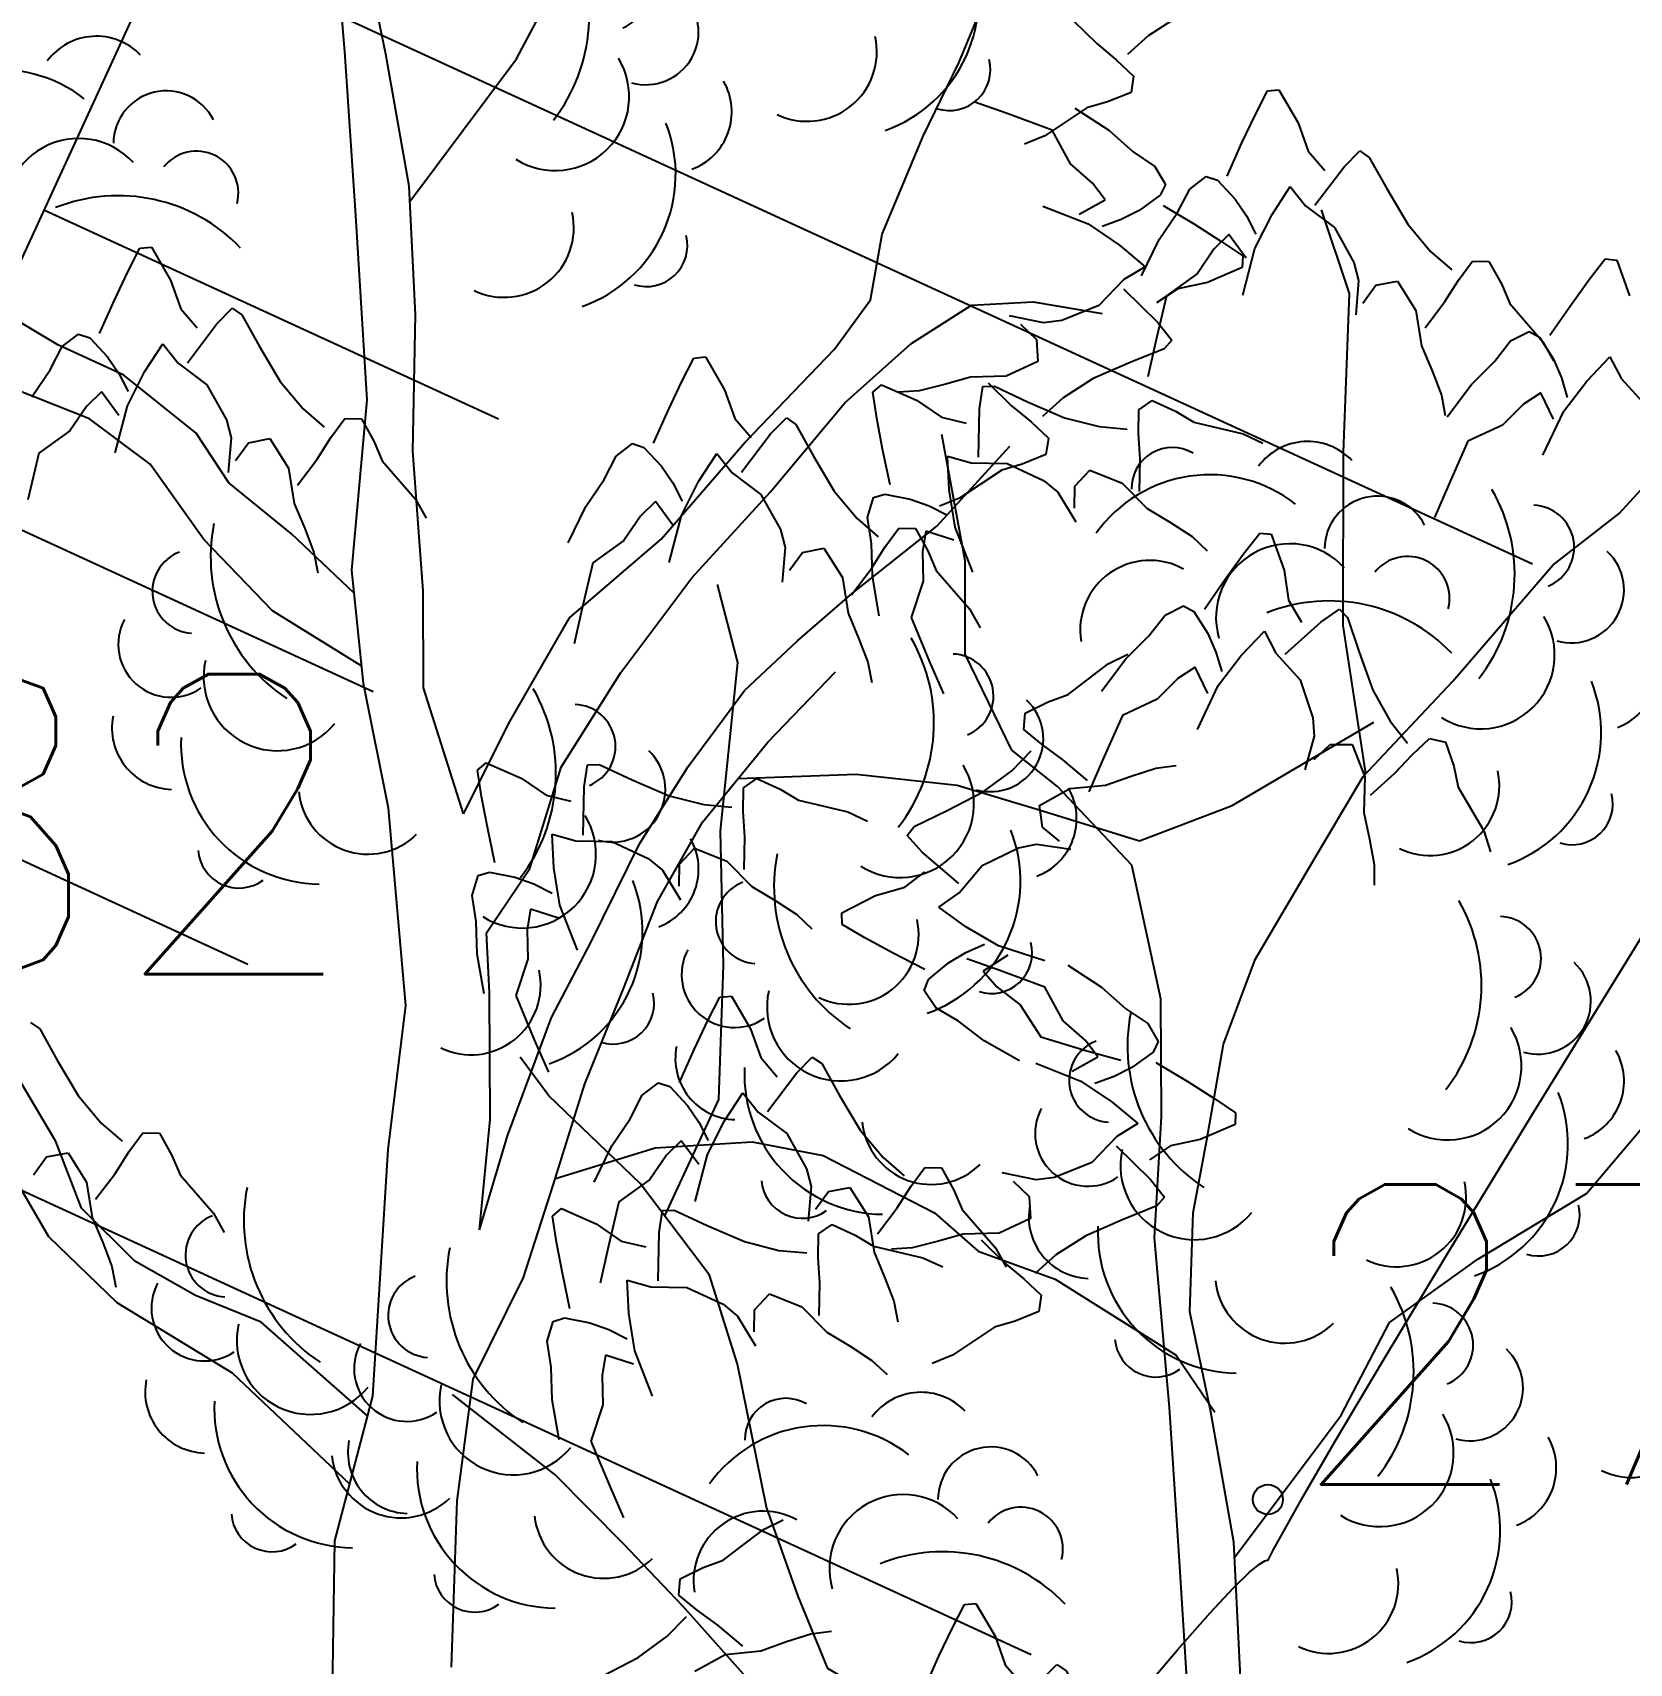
# Model space of a CAD drawing. Extents: x 524954 to 526204, y 9523489 to 9524010.
# Drawn here: x 525326.32 to 525331.64, y 9523780.03 to 9523785.46 of the extents above; entities that cross this region are included whole.
import ezdxf

# ---------------------------------------------------------------- set-up
doc = ezdxf.new("R2010")
doc.units = 0
doc.header["$PDMODE"] = 33
doc.header["$PDSIZE"] = 0.1
doc.linetypes.add('ACAD_ISO12W100', pattern=[21, 12, -3, 0, -3, 0, -3])
for name, color, linetype in [('Arbre', 34, 'ACAD_ISO12W100'), ('CN_05_00', 6, 'Continuous'), ('Haut_Talus', 30, 'Continuous'), ('Talus', 2, 'Continuous'), ('TopoAlt', 3, 'Continuous'), ('TOPOJIS', 7, 'Continuous')]:
    doc.layers.add(name, color=color, linetype=linetype)
doc.styles.add('Simplex 1.0', font='Simplex.shx', dxfattribs={"width": 0.99, "height": 1})

# ---------------------------------------------------------------- blocks, each defined once
blk = doc.blocks.new('TCPOINT M')
at = {"color": 0}
blk.add_point((0, 0), dxfattribs=at)
at = {"layer": 'TopoAlt', "style": 'Simplex 1.0', "width": 0.99}
blk.add_attdef('ALT', (0.15, 0.15), '', height=1, dxfattribs=at)
blk = doc.blocks.new('v088')
at = {"linetype": 'Continuous'}
for p, q in [((-0.0239, 12.3184), (0.0161, 12.3965)), ((0.0161, 12.3965), (0.0546, 12.3999)), ((0.0546, 12.3999), (0.1184, 12.2906)), ((-0.0686, 12.2238), (-0.0239, 12.3184)), ((0.1184, 12.2906), (0.1522, 12.1952)), ((-0.1179, 12.1126), (-0.0686, 12.2238)), ((0.1522, 12.1952), (0.2074, 12.1313)), ((0.2717, 12.1435), (0.3242, 12.1966)), ((0.3242, 12.1966), (0.3557, 12.1751)), ((0.3557, 12.1751), (0.415, 12.0689)), ((0.1746, 12.0155), (0.2717, 12.1435)), ((-0.2828, 11.9912), (-0.2428, 12.0693)), ((-0.2428, 12.0693), (-0.1881, 12.111)), ((-0.1881, 12.111), (-0.1505, 12.0986)), ((-0.1505, 12.0986), (-0.0915, 12.0354)), ((0.0317, 11.9844), (0.0922, 12.0781)), ((0.0922, 12.0781), (0.1437, 12.0135)), ((0.415, 12.0689), (0.4841, 11.9528)), ((-0.0915, 12.0354), (-0.0536, 11.98)), ((0.1437, 12.0135), (0.2395, 11.9416)), ((-0.344, 11.9013), (-0.2828, 11.9912)), ((-0.0536, 11.98), (-0.0225, 11.9193)), ((-0.0252, 11.8718), (0.0317, 11.9844)), ((0.2897, 11.7219), (0.1969, 11.9998)), ((-0.1123, 11.9179), (-0.1618, 11.8694)), ((-0.0542, 11.8389), (-0.1123, 11.9179)), ((0.2395, 11.9416), (0.3048, 11.8248)), ((0.4841, 11.9528), (0.5601, 11.8616)), ((-0.4033, 11.7804), (-0.344, 11.9013)), ((-0.1618, 11.8694), (-0.2169, 11.7884)), ((-0.066, 11.7153), (-0.0252, 11.8718)), ((0.5601, 11.8616), (0.6304, 11.8005)), ((0.3048, 11.8248), (0.32, 11.7651)), ((0.6527, 11.7656), (0.6994, 11.8293)), ((0.6994, 11.8293), (0.7544, 11.828)), ((0.7544, 11.828), (0.796, 11.7537)), ((1.0886, 11.7676), (1.1424, 11.8368)), ((1.1424, 11.8368), (1.1809, 11.833)), ((1.1809, 11.833), (1.2232, 11.7138)), ((-0.2169, 11.7884), (-0.3202, 11.714)), ((0.32, 11.7651), (0.3106, 11.6498)), ((0.3344, 11.6895), (0.378, 11.7487)), ((0.378, 11.7487), (0.4498, 11.7623)), ((0.4498, 11.7623), (0.5114, 11.6644)), ((0.6075, 11.6944), (0.6527, 11.7656)), ((0.796, 11.7537), (0.824, 11.6885)), ((1.027, 11.683), (1.0886, 11.7676)), ((-0.3202, 11.714), (-0.3572, 11.5582)), ((0.2697, 11.1929), (0.2897, 11.7219)), ((0.5418, 11.6075), (0.6075, 11.6944)), ((0.824, 11.6885), (0.9344, 11.5607)), ((0.5114, 11.6644), (0.5299, 11.5465)), ((0.9578, 11.583), (1.027, 11.683)), ((0.827, 11.5637), (0.8886, 11.5945)), ((0.8886, 11.5945), (0.9232, 11.5753)), ((-0.3572, 11.5582), (-0.3824, 11.4437)), ((0.5299, 11.5465), (0.5653, 11.4632)), ((0.7732, 11.4945), (0.827, 11.5637)), ((0.9232, 11.5753), (0.9693, 11.5022)), ((0.9344, 11.5607), (0.97, 11.497)), ((0.6962, 11.4176), (0.7732, 11.4945)), ((0.9693, 11.5022), (0.9963, 11.4406)), ((1.0809, 11.4291), (1.1578, 11.5099)), ((1.1578, 11.5099), (1.1963, 11.4368)), ((-1.2987, 11.3921), (-1.2695, 11.4174)), ((-1.2695, 11.4174), (-1.1537, 11.3664)), ((0.5653, 11.4632), (0.5962, 11.3829)), ((0.6155, 11.3099), (0.6962, 11.4176)), ((0.9963, 11.4406), (1.0155, 11.3753)), ((1.004, 11.3291), (1.0809, 11.4291)), ((1.1963, 11.4368), (1.2771, 11.3483)), ((-1.2853, 11.3054), (-1.2987, 11.3921)), ((-1.1537, 11.3664), (-1.0704, 11.3089)), ((-0.9434, 11.3371), (-0.9319, 11.4109)), ((-0.9319, 11.4109), (-0.8938, 11.412)), ((-0.8938, 11.412), (-0.7835, 11.3608)), ((-0.7835, 11.3608), (-0.6595, 11.3072)), ((-0.4126, 11.3334), (-0.3673, 11.3647)), ((-0.3673, 11.3647), (-0.2901, 11.3288)), ((0.5962, 11.3829), (0.6091, 11.3149)), ((0.927, 11.3906), (0.8693, 11.3522)), ((0.9693, 11.3022), (0.927, 11.3906)), ((-1.266, 11.2026), (-1.2853, 11.3054)), ((-1.0704, 11.3089), (-0.9882, 11.2895)), ((-0.9469, 11.1764), (-0.9434, 11.3371)), ((-0.6595, 11.3072), (-0.5444, 11.2779)), ((-0.4131, 11.2545), (-0.4126, 11.3334)), ((-0.2901, 11.3288), (-0.2291, 11.2925)), ((0.8693, 11.3522), (0.8001, 11.2829)), ((0.9347, 11.1829), (1.004, 11.3291)), ((-0.9914, 10.8307), (-1.0686, 11.252)), ((-0.5444, 11.2779), (-0.4516, 11.2697)), ((-0.4079, 11.1703), (-0.4131, 11.2545)), ((-0.2291, 11.2925), (-0.0648, 11.2537)), ((-0.0648, 11.2537), (0.0014, 11.223)), ((0.8001, 11.2829), (0.6847, 11.2291)), ((1.1882, 10.9882), (1.4374, 11.2608)), ((-1.2408, 11.0836), (-1.266, 11.2026)), ((0.6847, 11.2291), (0.6193, 11.0829)), ((-1.0503, 11.1789), (-0.9708, 11.1567)), ((-1.0444, 11.0675), (-1.0503, 11.1789)), ((-0.9708, 11.1567), (-0.851, 11.1547)), ((-0.851, 11.1547), (-0.7296, 11.0984)), ((-0.4102, 11.0614), (-0.4079, 11.1703)), ((0.2693, 10.6145), (0.2697, 11.1929)), ((-0.7296, 11.0984), (-0.6822, 11.0589)), ((-0.6257, 11.0796), (-0.5755, 11.1328)), ((-0.5755, 11.1328), (-0.4682, 11.0896)), ((-0.4682, 11.0896), (-0.3841, 11.005)), ((-1.3166, 10.9752), (-1.2967, 11.0411)), ((-1.2967, 11.0411), (-1.2589, 11.0531)), ((-1.2589, 11.0531), (-1.1741, 11.0365)), ((-1.1741, 11.0365), (-1.1109, 11.0139)), ((-1.0245, 10.9429), (-1.0444, 11.0675)), ((-0.6822, 11.0589), (-0.6222, 10.96)), ((-0.6263, 11.0061), (-0.6257, 11.0796)), ((0.6193, 11.0829), (0.5731, 10.9752)), ((-1.1109, 11.0139), (-1.0501, 10.983)), ((-0.3841, 11.005), (-0.3065, 10.9583)), ((0.9679, 10.8157), (1.1882, 10.9882)), ((-1.3032, 10.8885), (-1.3166, 10.9752)), ((-1.122, 10.9292), (-1.1336, 10.8608)), ((-1.0286, 10.8992), (-1.122, 10.9292)), ((-0.9657, 10.7922), (-1.0245, 10.9429)), ((-0.3065, 10.9583), (-0.2344, 10.9114)), ((-1.3, 10.7798), (-1.3032, 10.8885)), ((-0.2344, 10.9114), (-0.1841, 10.8638)), ((-1.1336, 10.8608), (-1.1308, 10.7629)), ((-0.9911, 10.5198), (-0.9914, 10.8307)), ((0.6339, 10.4293), (0.9679, 10.8157)), ((-1.2771, 10.6471), (-1.3, 10.7798)), ((-1.1308, 10.7629), (-1.1708, 10.642)), ((-1.7492, 10.4915), (-1.8168, 10.7513)), ((-1.1708, 10.642), (-1.1094, 10.4942)), ((0.3448, 10.1217), (0.2693, 10.6145)), ((-1.8059, 9.9306), (-1.7492, 10.4915)), ((-1.1094, 10.4942), (-1.0628, 10.3867)), ((-0.8352, 10.1996), (-0.9911, 10.5198)), ((-0.514, 10.4875), (-0.4484, 10.5194)), ((-0.648, 10.3846), (-0.514, 10.4875)), ((-0.7146, 10.3603), (-0.648, 10.3846)), ((0.3358, 10.1122), (0.6339, 10.4293)), ((-0.7912, 10.3231), (-0.7146, 10.3603)), ((-0.7957, 10.2682), (-0.7912, 10.3231)), ((-0.7348, 10.218), (-0.7957, 10.2682)), ((-0.6662, 10.1688), (-0.7348, 10.218)), ((-0.8359, 10.1311), (-0.7709, 10.1978)), ((-0.6834, 10.0784), (-0.8352, 10.1996)), ((-0.5833, 10.0982), (-0.6662, 10.1688)), ((-2.6162, 10.1323), (-2.587, 10.1577)), ((-2.6028, 10.0456), (-2.6162, 10.1323)), ((-2.587, 10.1577), (-2.4712, 10.1066)), ((-2.2608, 10.0773), (-2.2494, 10.1511)), ((-2.2494, 10.1511), (-2.2113, 10.1522)), ((-2.2113, 10.1522), (-2.101, 10.101)), ((-0.9313, 10.0604), (-0.8359, 10.1311)), ((-0.5231, 10.0829), (-0.4378, 10.1134)), ((-0.4378, 10.1134), (-0.3559, 10.1397)), ((-0.3559, 10.1397), (-0.2873, 10.1487)), ((0.1676, 9.8288), (0.3358, 10.1122)), ((-2.4712, 10.1066), (-2.3879, 10.0492)), ((-2.2643, 9.9167), (-2.2608, 10.0773)), ((-2.101, 10.101), (-1.977, 10.0475)), ((-1.7305, 9.9947), (-1.7301, 10.0737)), ((-1.7301, 10.0737), (-1.6848, 10.1049)), ((-1.6848, 10.1049), (-1.6075, 10.069)), ((-1.6075, 10.069), (-1.5466, 10.0327)), ((-1.0512, 9.9981), (-0.9313, 10.0604)), ((-0.7431, 10.0152), (-0.6418, 10.0712)), ((-0.4354, 9.8162), (-0.6834, 10.0784)), ((-0.6418, 10.0712), (-0.5231, 10.0829)), ((-2.5835, 9.9428), (-2.6028, 10.0456)), ((-2.3879, 10.0492), (-2.3057, 10.0298)), ((-1.977, 10.0475), (-1.8618, 10.0181)), ((-1.8618, 10.0181), (-1.7691, 10.0099)), ((-1.5466, 10.0327), (-1.3822, 9.9939)), ((-0.7336, 9.9427), (-0.7431, 10.0152)), ((-1.7254, 9.9105), (-1.7305, 9.9947)), ((-1.3822, 9.9939), (-1.316, 9.9632)), ((-1.1606, 9.945), (-1.0512, 9.9981)), ((-2.5582, 9.8238), (-2.5835, 9.9428)), ((-2.3678, 9.9191), (-2.2883, 9.8969)), ((-2.3619, 9.8077), (-2.3678, 9.9191)), ((-2.2883, 9.8969), (-2.1685, 9.895)), ((-2.1685, 9.895), (-2.0471, 9.8386)), ((-1.7966, 9.483), (-1.8059, 9.9306)), ((-1.7277, 9.8016), (-1.7254, 9.9105)), ((-1.1838, 9.9148), (-1.1606, 9.945)), ((-1.1339, 9.8592), (-1.1838, 9.9148)), ((-0.677, 9.8958), (-0.7336, 9.9427)), ((-2.0471, 9.8386), (-1.9997, 9.7992)), ((-1.9432, 9.8199), (-1.893, 9.873)), ((-1.893, 9.873), (-1.7856, 9.8299)), ((-1.0116, 9.755), (-1.1339, 9.8592)), ((-0.9342, 9.8156), (-0.8138, 9.874)), ((-0.8138, 9.874), (-0.7533, 9.8858)), ((-0.7533, 9.8858), (-0.6387, 9.8698)), ((-2.6142, 9.7814), (-2.5764, 9.7933)), ((-2.5764, 9.7933), (-2.4916, 9.7768)), ((-2.3419, 9.6831), (-2.3619, 9.8077)), ((-1.9997, 9.7992), (-1.9397, 9.7002)), ((-1.9438, 9.7464), (-1.9432, 9.8199)), ((-1.7856, 9.8299), (-1.7015, 9.7452)), ((-1.1923, 9.7429), (-1.1254, 9.7944)), ((-1.0114, 9.724), (-0.9342, 9.8156)), ((-0.339, 9.3704), (-0.4354, 9.8162)), ((-0.0246, 9.5014), (0.1676, 9.8288)), ((-2.634, 9.7155), (-2.6142, 9.7814)), ((-2.4916, 9.7768), (-2.4283, 9.7541)), ((-2.4283, 9.7541), (-2.3676, 9.7232)), ((-1.7015, 9.7452), (-1.624, 9.6985)), ((-1.2895, 9.7147), (-1.1923, 9.7429)), ((-2.6206, 9.6288), (-2.634, 9.7155)), ((-2.2831, 9.5325), (-2.3419, 9.6831)), ((-1.624, 9.6985), (-1.5519, 9.6516)), ((-1.4022, 9.6572), (-1.2895, 9.7147)), ((-1.0789, 9.6763), (-1.0114, 9.724)), ((-0.9888, 9.6106), (-1.0789, 9.6763)), ((-2.6175, 9.52), (-2.6206, 9.6288)), ((-2.4395, 9.6694), (-2.4511, 9.6011)), ((-2.3461, 9.6395), (-2.4395, 9.6694)), ((-1.5519, 9.6516), (-1.5015, 9.6041)), ((-1.401, 9.6186), (-1.4022, 9.6572)), ((-2.4511, 9.6011), (-2.4483, 9.5032)), ((-1.3254, 9.5742), (-1.401, 9.6186)), ((-1.2335, 9.5242), (-1.3254, 9.5742)), ((-0.8796, 9.5473), (-0.9888, 9.6106)), ((-2.5946, 9.3874), (-2.6175, 9.52)), ((-1.1253, 9.4685), (-1.2335, 9.5242)), ((-1.0467, 9.4905), (-0.9892, 9.5252)), ((-0.9892, 9.5252), (-0.9269, 9.5527)), ((-0.8484, 9.5165), (-0.9306, 9.463)), ((-0.7257, 9.4976), (-0.8796, 9.5473)), ((-2.4483, 9.5032), (-2.4883, 9.3823)), ((-1.8121, 9.0349), (-1.7966, 9.483)), ((-1.1132, 9.4352), (-1.0467, 9.4905)), ((-0.9306, 9.463), (-0.885, 9.4108)), ((-0.1306, 9.2193), (-0.0246, 9.5014)), ((-1.1278, 9.3984), (-1.1132, 9.4352)), ((-0.885, 9.4108), (-0.8073, 9.3511)), ((-2.4883, 9.3823), (-2.4269, 9.2344)), ((-1.0892, 9.3413), (-1.1278, 9.3984)), ((-0.8073, 9.3511), (-0.7389, 9.2437)), ((-0.337, 8.9787), (-0.339, 9.3704)), ((-1.0136, 9.2969), (-1.0892, 9.3413)), ((-0.9273, 9.2307), (-1.0136, 9.2969)), ((-0.7389, 9.2437), (-0.5855, 9.1979)), ((-2.4269, 9.2344), (-2.3802, 9.1269)), ((-0.81, 9.1646), (-0.9273, 9.2307)), ((-0.5855, 9.1979), (-0.4727, 9.1661)), ((-0.1861, 8.901), (-0.1306, 9.2193)), ((-2.3783, 9.048), (-2.4742, 9.1766)), ((1.08, 8.7222), (1.4442, 9.1527)), ((-2.0737, 8.7558), (-2.3783, 9.048)), ((-1.992, 8.6473), (-1.8121, 9.0349)), ((-0.3597, 8.574), (-0.337, 8.9787)), ((-0.2308, 8.6575), (-0.1861, 8.901)), ((-1.8434, 8.4497), (-2.0737, 8.7558)), ((0.7177, 8.5032), (1.08, 8.7222)), ((-2.3661, 8.6466), (-2.3369, 8.6719)), ((-2.3527, 8.5599), (-2.3661, 8.6466)), ((-2.3369, 8.6719), (-2.2212, 8.6209)), ((-2.0108, 8.5916), (-1.9993, 8.6654)), ((-1.9993, 8.6654), (-1.9613, 8.6665)), ((-1.9613, 8.6665), (-1.8509, 8.6153)), ((-0.2426, 8.3277), (-0.2308, 8.6575)), ((-2.2212, 8.6209), (-2.1379, 8.5634)), ((-2.0143, 8.4309), (-2.0108, 8.5916)), ((-1.8509, 8.6153), (-1.7269, 8.5617)), ((-1.4805, 8.509), (-1.4801, 8.5879)), ((-1.4801, 8.5879), (-1.4347, 8.6192)), ((-1.4347, 8.6192), (-1.3575, 8.5833)), ((-2.3334, 8.4571), (-2.3527, 8.5599)), ((-2.1379, 8.5634), (-2.0557, 8.544)), ((-1.7269, 8.5617), (-1.6118, 8.5324)), ((-1.3575, 8.5833), (-1.2966, 8.547)), ((-1.2966, 8.547), (-1.1322, 8.5082)), ((-0.3105, 8.0091), (-0.3597, 8.574)), ((-1.6118, 8.5324), (-1.519, 8.5242)), ((-1.4754, 8.4248), (-1.4805, 8.509)), ((-1.1322, 8.5082), (-1.066, 8.4775)), ((0.4236, 8.2918), (0.7177, 8.5032)), ((-2.3082, 8.3381), (-2.3334, 8.4571)), ((-2.1178, 8.4334), (-2.0382, 8.4112)), ((-2.1118, 8.322), (-2.1178, 8.4334)), ((-1.7501, 8.1531), (-1.8434, 8.4497)), ((-1.4776, 8.3159), (-1.4754, 8.4248)), ((-2.0382, 8.4112), (-1.9184, 8.4092)), ((-1.9184, 8.4092), (-1.7971, 8.3529)), ((-1.6931, 8.3341), (-1.643, 8.3873)), ((-1.643, 8.3873), (-1.5356, 8.3441)), ((-2.0919, 8.1974), (-2.1118, 8.322)), ((-1.7971, 8.3529), (-1.7497, 8.3134)), ((-1.6937, 8.2606), (-1.6931, 8.3341)), ((-1.5356, 8.3441), (-1.4515, 8.2595)), ((-0.1735, 7.9995), (-0.2426, 8.3277)), ((-2.384, 8.2298), (-2.3641, 8.2956)), ((-2.3641, 8.2956), (-2.3264, 8.3076)), ((-2.3264, 8.3076), (-2.2415, 8.291)), ((-2.2415, 8.291), (-2.1783, 8.2684)), ((-2.1783, 8.2684), (-2.1175, 8.2375)), ((-1.7497, 8.3134), (-1.6897, 8.2145)), ((0.2621, 7.9837), (0.4236, 8.2918)), ((-2.3706, 8.1431), (-2.384, 8.2298)), ((-1.4515, 8.2595), (-1.374, 8.2128)), ((-1.374, 8.2128), (-1.3019, 8.1659)), ((1.7363, 7.971), (1.8546, 8.2596)), ((-2.1895, 8.1837), (-2.2011, 8.1153)), ((-2.0961, 8.1537), (-2.1895, 8.1837)), ((-2.0331, 8.0467), (-2.0919, 8.1974)), ((-1.6531, 7.6763), (-1.7501, 8.1531)), ((-1.3019, 8.1659), (-1.2515, 8.1184)), ((-2.3674, 8.0343), (-2.3706, 8.1431)), ((-2.2011, 8.1153), (-2.1982, 8.0174)), ((2.1174, 8.1109), (2.1954, 8.0349)), ((2.4672, 8.1253), (2.3672, 8.0611)), ((-2.3581, 7.786), (-2.6995, 8.0525)), ((2.3672, 8.0611), (2.2979, 7.9989)), ((-2.3445, 7.9016), (-2.3674, 8.0343)), ((-2.1982, 8.0174), (-2.2383, 7.8966)), ((-0.2742, 7.4626), (-0.3105, 8.0091)), ((-0.0959, 7.5596), (-0.1735, 7.9995)), ((2.1954, 8.0349), (2.2605, 7.9811)), ((-0.0934, 7.5087), (0.2621, 7.9837)), ((1.617, 7.726), (1.7363, 7.971)), ((2.2605, 7.9811), (2.3179, 7.927)), ((-2.2383, 7.8966), (-2.1768, 7.7487)), ((2.3179, 7.927), (2.3098, 7.8725)), ((1.8965, 7.8022), (1.7861, 7.8414)), ((2.2308, 7.8405), (2.1627, 7.8208)), ((2.3098, 7.8725), (2.2308, 7.8405)), ((-2.1294, 7.5544), (-2.3581, 7.786)), ((2.0465, 7.7461), (1.8965, 7.8022)), ((2.1627, 7.8208), (2.0222, 7.7271)), ((2.1227, 7.8203), (2.2353, 7.7465)), ((-2.1768, 7.7487), (-2.1302, 7.6412)), ((1.4808, 7.3998), (1.617, 7.726)), ((2.0222, 7.7271), (1.9545, 7.6997)), ((2.1075, 7.6343), (2.0465, 7.7461)), ((2.2353, 7.7465), (2.3169, 7.6746)), ((-1.5474, 7.38), (-1.6531, 7.6763)), ((2.3169, 7.6746), (2.3894, 7.6252)), ((-1.6632, 7.6026), (-1.5976, 7.6345)), ((2.1809, 7.5696), (2.1075, 7.6343)), ((2.3894, 7.6252), (2.424, 7.5657)), ((-1.9323, 7.3471), (-2.1294, 7.5544)), ((-1.7972, 7.4997), (-1.6632, 7.6026)), ((-0.0745, 7.1309), (-0.0959, 7.5596)), ((2.223, 7.5144), (2.1809, 7.5696)), ((2.424, 7.5657), (2.407, 7.5299)), ((2.1373, 7.4666), (2.223, 7.5144)), ((2.407, 7.5299), (2.337, 7.4793)), ((-1.9404, 7.4382), (-1.8638, 7.4754)), ((-1.8638, 7.4754), (-1.7972, 7.4997)), ((-0.2365, 6.8477), (-0.2742, 7.4626)), ((2.0162, 7.4937), (2.1664, 7.4338)), ((2.2772, 7.4485), (2.2132, 7.4252)), ((2.337, 7.4793), (2.2772, 7.4485)), ((2.4169, 7.4959), (2.521, 7.4331)), ((-1.9448, 7.3833), (-1.9404, 7.4382)), ((1.4418, 7.1813), (1.4808, 7.3998)), ((2.1664, 7.4338), (2.2711, 7.3633)), ((2.521, 7.4331), (2.6094, 7.377)), ((-1.8839, 7.3331), (-1.9448, 7.3833)), ((-1.6648, 7.048), (-1.9323, 7.3471)), ((-1.4491, 7.1395), (-1.5474, 7.38)), ((-1.0336, 7.2746), (-0.9936, 7.3527)), ((-0.9936, 7.3527), (-0.9551, 7.3561)), ((-0.9551, 7.3561), (-0.8913, 7.2468)), ((2.2711, 7.3633), (2.3565, 7.2916)), ((2.6094, 7.377), (2.6819, 7.3276)), ((-1.985, 7.2461), (-1.9201, 7.3129)), ((-1.8154, 7.2839), (-1.8839, 7.3331)), ((-1.7325, 7.2133), (-1.8154, 7.2839)), ((2.3565, 7.2916), (2.286, 7.2486)), ((2.6805, 7.289), (2.5641, 7.2392)), ((2.6819, 7.3276), (2.6805, 7.289)), ((-2.0805, 7.1754), (-1.985, 7.2461)), ((-1.6722, 7.1979), (-1.587, 7.2285)), ((-1.587, 7.2285), (-1.5051, 7.2548)), ((-1.5051, 7.2548), (-1.4365, 7.2638)), ((-1.0783, 7.18), (-1.0336, 7.2746)), ((-0.8913, 7.2468), (-0.8575, 7.1514)), ((2.286, 7.2486), (2.2028, 7.1624)), ((2.5641, 7.2392), (2.4653, 7.2176)), ((-2.2004, 7.1132), (-2.0805, 7.1754)), ((-1.8923, 7.1303), (-1.791, 7.1862)), ((-1.791, 7.1862), (-1.6722, 7.1979)), ((-1.1277, 7.0688), (-1.0783, 7.18)), ((1.3209, 7.0171), (1.4418, 7.1813)), ((1.778, 7.1634), (1.983, 7.1739)), ((1.983, 7.1739), (2.2139, 7.1352)), ((2.2841, 7.2177), (2.3991, 7.1055)), ((2.4653, 7.2176), (2.395, 7.1707)), ((-1.2665, 7.0314), (-1.4491, 7.1395)), ((-0.8575, 7.1514), (-0.8023, 7.0875)), ((-0.7381, 7.0997), (-0.6855, 7.1528)), ((-0.6855, 7.1528), (-0.654, 7.1313)), ((-0.654, 7.1313), (-0.5947, 7.0251)), ((-0.0837, 6.6768), (-0.0745, 7.1309)), ((1.5755, 7.0348), (1.778, 7.1634)), ((2.0176, 7.1045), (1.9044, 7.1282)), ((2.2028, 7.1624), (2.0788, 7.1122)), ((-1.2526, 7.0255), (-1.1978, 7.0672)), ((-1.1978, 7.0672), (-1.1602, 7.0548)), ((-0.8351, 6.9716), (-0.7381, 7.0997)), ((1.9408, 7.0996), (1.9941, 7.049)), ((2.0788, 7.1122), (2.0176, 7.1045)), ((2.3991, 7.1055), (2.4452, 7.0467)), ((-1.2925, 6.9474), (-1.2526, 7.0255)), ((-1.0467, 6.9303), (-1.2665, 7.0314)), ((-1.1602, 7.0548), (-1.1012, 6.9916)), ((-0.978, 6.9406), (-0.9175, 7.0343)), ((-0.9175, 7.0343), (-0.8661, 6.9697)), ((-0.5947, 7.0251), (-0.5257, 6.909)), ((1.0227, 6.7061), (1.3209, 7.0171)), ((1.3557, 6.8374), (1.5755, 7.0348)), ((1.9941, 7.049), (1.9988, 6.9761)), ((2.4201, 7.0181), (2.3073, 6.9725)), ((2.4452, 7.0467), (2.4201, 7.0181)), ((-1.1012, 6.9916), (-1.0633, 6.9361)), ((-0.8661, 6.9697), (-0.7702, 6.8978)), ((0.8128, 6.9092), (0.8527, 6.9872)), ((0.8527, 6.9872), (0.8913, 6.9906)), ((0.8913, 6.9906), (0.9551, 6.8814)), ((1.9988, 6.9761), (1.8939, 6.9271)), ((2.3073, 6.9725), (2.1835, 6.9184)), ((-1.1618, 6.7848), (-1.4628, 6.9029)), ((-1.3538, 6.8575), (-1.2925, 6.9474)), ((-1.0633, 6.9361), (-1.0322, 6.8755)), ((-0.8063, 6.7363), (-1.0467, 6.9303)), ((-1.0349, 6.828), (-0.978, 6.9406)), ((-0.5257, 6.909), (-0.4496, 6.8178)), ((0.7681, 6.8145), (0.8128, 6.9092)), ((1.7747, 6.9234), (1.6876, 6.8986)), ((1.8939, 6.9271), (1.7747, 6.9234)), ((1.8337, 6.904), (1.9118, 6.828)), ((2.1835, 6.9184), (2.0835, 6.8543)), ((-1.122, 6.8741), (-1.1715, 6.8255)), ((-1.0639, 6.7951), (-1.122, 6.8741)), ((-0.7702, 6.8978), (-0.705, 6.781)), ((-0.2869, 6.2807), (-0.2365, 6.8477)), ((0.9551, 6.8814), (0.9888, 6.786)), ((1.6041, 6.8779), (1.535, 6.8736)), ((1.6876, 6.8986), (1.6041, 6.8779)), ((2.0835, 6.8543), (2.0142, 6.7921)), ((-1.1715, 6.8255), (-1.2266, 6.7446)), ((-1.0757, 6.6715), (-1.0349, 6.828)), ((-0.4496, 6.8178), (-0.3793, 6.7567)), ((0.7187, 6.7034), (0.7681, 6.8145)), ((1.107, 6.54), (1.3557, 6.8374)), ((1.9118, 6.828), (1.9768, 6.7743)), ((-1.2266, 6.7446), (-1.3299, 6.6702)), ((-0.9597, 6.6336), (-1.1618, 6.7848)), ((-0.705, 6.781), (-0.6897, 6.7213)), ((-0.357, 6.7218), (-0.3104, 6.7855)), ((-0.3104, 6.7855), (-0.2553, 6.7842)), ((-0.2553, 6.7842), (-0.2138, 6.7099)), ((0.9888, 6.786), (1.0441, 6.7221)), ((1.1083, 6.7343), (1.1609, 6.7873)), ((1.1609, 6.7873), (1.1923, 6.7659)), ((1.1923, 6.7659), (1.2517, 6.6597)), ((1.9768, 6.7743), (2.0342, 6.7201)), ((-0.6972, 6.5707), (-0.8063, 6.7363)), ((-0.6897, 6.7213), (-0.6991, 6.6059)), ((-0.6753, 6.6457), (-0.6318, 6.7049)), ((-0.6318, 6.7049), (-0.56, 6.7185)), ((-0.56, 6.7185), (-0.4983, 6.6206)), ((-0.4022, 6.6506), (-0.357, 6.7218)), ((-0.2138, 6.7099), (-0.1857, 6.6447)), ((0.5938, 6.6601), (0.6485, 6.7018)), ((0.6485, 6.7018), (0.6861, 6.6893)), ((0.6861, 6.6893), (0.7451, 6.6262)), ((0.7433, 6.3831), (1.0227, 6.7061)), ((1.0112, 6.6062), (1.1083, 6.7343)), ((1.6628, 6.4272), (1.906, 6.6935)), ((2.0342, 6.7201), (2.0261, 6.6656)), ((-1.3299, 6.6702), (-1.3669, 6.5144)), ((-0.7803, 6.3824), (-0.9597, 6.6336)), ((-0.4679, 6.5637), (-0.4022, 6.6506)), ((-0.1857, 6.6447), (-0.0753, 6.5169)), ((-0.0491, 6.2111), (-0.0837, 6.6768)), ((0.5538, 6.582), (0.5938, 6.6601)), ((0.8684, 6.5752), (0.9289, 6.6689)), ((0.9289, 6.6689), (0.9803, 6.6043)), ((1.2517, 6.6597), (1.3207, 6.5436)), ((1.9472, 6.6337), (1.879, 6.6139)), ((2.0261, 6.6656), (1.9472, 6.6337)), ((-0.4983, 6.6206), (-0.4798, 6.5027)), ((0.4926, 6.4921), (0.5538, 6.582)), ((0.7451, 6.6262), (0.7831, 6.5707)), ((0.9803, 6.6043), (1.0762, 6.5324)), ((1.879, 6.6139), (1.7385, 6.5203)), ((-0.4884, 6.4009), (-0.6972, 6.5707)), ((0.7831, 6.5707), (0.8142, 6.5101)), ((0.8114, 6.4626), (0.8684, 6.5752)), ((0.8455, 6.2546), (1.107, 6.54)), ((1.0762, 6.5324), (1.1414, 6.4156)), ((1.3207, 6.5436), (1.3968, 6.4523)), ((-0.4798, 6.5027), (-0.4444, 6.4194)), ((-0.0753, 6.5169), (-0.0397, 6.4532)), ((0.4333, 6.3712), (0.4926, 6.4921)), ((0.7244, 6.5087), (0.6749, 6.4601)), ((0.7824, 6.4297), (0.7244, 6.5087)), ((1.7385, 6.5203), (1.6708, 6.4929)), ((-0.4444, 6.4194), (-0.4135, 6.3391)), ((0.6749, 6.4601), (0.6198, 6.3792)), ((0.7707, 6.306), (0.8114, 6.4626)), ((1.1414, 6.4156), (1.1567, 6.3559)), ((1.3814, 6.2037), (1.6628, 6.4272)), ((1.3968, 6.4523), (1.4671, 6.3913)), ((1.4894, 6.3564), (1.536, 6.4201)), ((1.536, 6.4201), (1.5911, 6.4188)), ((1.5911, 6.4188), (1.6326, 6.3444)), ((-0.5514, 6.1446), (-0.7803, 6.3824)), ((-0.2789, 6.2036), (-0.4884, 6.4009)), ((0.4379, 6.1217), (0.7433, 6.3831)), ((0.6198, 6.3792), (0.5164, 6.3047)), ((2.6849, 6.3343), (2.7388, 6.4036)), ((2.7388, 6.4036), (2.7772, 6.3997)), ((2.7772, 6.3997), (2.8196, 6.2805)), ((-0.4135, 6.3391), (-0.4006, 6.2711)), ((0.5164, 6.3047), (0.4795, 6.1489)), ((1.1567, 6.3559), (1.1472, 6.2405)), ((1.171, 6.2803), (1.2146, 6.3394)), ((1.2146, 6.3394), (1.2864, 6.3531)), ((1.2864, 6.3531), (1.3481, 6.2552)), ((1.4442, 6.2852), (1.4894, 6.3564)), ((1.6326, 6.3444), (1.6606, 6.2793)), ((2.6234, 6.2497), (2.6849, 6.3343)), ((-0.2479, 5.9022), (-0.2869, 6.2807)), ((0.6096, 5.9388), (0.8455, 6.2546)), ((1.3481, 6.2552), (1.3665, 6.1373)), ((1.3784, 6.1983), (1.4442, 6.2852)), ((1.6606, 6.2793), (1.771, 6.1515)), ((2.8196, 6.2805), (2.8349, 6.1805)), ((-0.0486, 5.8877), (-0.0491, 6.2111)), ((1.1982, 6.0444), (1.3814, 6.2037)), ((2.5541, 6.1497), (2.6234, 6.2497)), ((-0.2539, 5.9607), (-0.5514, 6.1446)), ((0.4795, 6.1489), (0.4542, 6.0345)), ((1.771, 6.1515), (1.8066, 6.0878)), ((2.4234, 6.1305), (2.4849, 6.1612)), ((2.4849, 6.1612), (2.5195, 6.142)), ((2.5195, 6.142), (2.5657, 6.0689)), ((2.8349, 6.1805), (2.8773, 6.1074)), ((2.9427, 6.1074), (3.0042, 6.1497)), ((3.0042, 6.1497), (3.0311, 6.1228)), ((0.2399, 5.7756), (0.4379, 6.1217)), ((1.3665, 6.1373), (1.4019, 6.054)), ((2.3695, 6.0612), (2.4234, 6.1305)), ((2.8234, 5.9997), (2.9427, 6.1074)), ((3.0311, 6.1228), (3.0696, 6.0074)), ((1.0213, 5.879), (1.1982, 6.0444)), ((1.4019, 6.054), (1.4328, 5.9737)), ((2.2926, 5.9843), (2.3695, 6.0612)), ((2.5657, 6.0689), (2.5926, 6.0074)), ((2.6772, 5.9958), (2.7542, 6.0766)), ((2.7542, 6.0766), (2.7926, 6.0035)), ((2.2118, 5.8766), (2.2926, 5.9843)), ((2.5926, 6.0074), (2.6118, 5.942)), ((2.6003, 5.8958), (2.6772, 5.9958)), ((2.7926, 6.0035), (2.8734, 5.9151)), ((3.0696, 6.0074), (3.1158, 5.8804)), ((0.4109, 5.6237), (0.6096, 5.9388)), ((1.0995, 5.7065), (1.3247, 5.9413)), ((1.4328, 5.9737), (1.4458, 5.9057)), ((2.5234, 5.9574), (2.4657, 5.9189)), ((2.5657, 5.8689), (2.5234, 5.9574)), ((-0.1646, 5.4873), (-0.2479, 5.9022)), ((0.0846, 5.4676), (-0.0486, 5.8877)), ((0.8338, 5.6263), (1.0213, 5.879)), ((2.4657, 5.9189), (2.3964, 5.8497)), ((2.5311, 5.7497), (2.6003, 5.8958)), ((2.8734, 5.9151), (2.9157, 5.7881)), ((3.1158, 5.8804), (3.1734, 5.7766)), ((2.3964, 5.8497), (2.281, 5.7958)), ((0.0846, 5.4676), (0.2399, 5.7756)), ((2.281, 5.7958), (2.2156, 5.6496)), ((2.6462, 5.4963), (3.1193, 5.7735)), ((2.9157, 5.7881), (2.9196, 5.7266)), ((3.1734, 5.7766), (3.2311, 5.7035)), ((0.8812, 5.4407), (1.0995, 5.7065)), ((2.9196, 5.7266), (2.8888, 5.615)), ((3.2465, 5.665), (3.3042, 5.7189)), ((3.3042, 5.7189), (3.3581, 5.7073)), ((3.3581, 5.7073), (3.385, 5.6266)), ((2.9196, 5.6496), (2.9734, 5.6996)), ((2.9734, 5.6996), (3.0465, 5.6996)), ((3.0465, 5.6996), (3.0888, 5.5919)), ((3.1888, 5.6035), (3.2465, 5.665)), ((0.3061, 5.2857), (0.4109, 5.6237)), ((0.6713, 5.3679), (0.8338, 5.6263)), ((1.0006, 5.5861), (1.394, 5.6007)), ((1.394, 5.6007), (1.7306, 5.5642)), ((2.2156, 5.6496), (2.1695, 5.5419)), ((3.1081, 5.5304), (3.1888, 5.6035)), ((3.385, 5.6266), (3.4004, 5.5573)), ((1.7306, 5.5642), (1.9997, 5.4827)), ((3.0888, 5.5919), (3.085, 5.4727)), ((3.4004, 5.5573), (3.485, 5.4112)), ((2.3377, 5.3779), (2.6462, 5.4963)), ((-0.1073, 4.8293), (-0.1646, 5.4873)), ((0.7312, 5.1764), (0.8812, 5.4407)), ((1.9997, 5.4827), (2.3377, 5.3779)), ((3.085, 5.4727), (3.1042, 5.3842)), ((3.1042, 5.3842), (3.1196, 5.2996)), ((3.485, 5.4112), (3.5081, 5.3419)), ((0.5102, 5.0412), (0.6713, 5.3679)), ((0.1613, 5.0712), (0.3061, 5.2857)), ((3.1196, 5.2996), (3.1196, 5.2304)), ((0.6191, 4.888), (0.7312, 5.1764)), ((0.1717, 4.8724), (0.1613, 5.0712)), ((0.3786, 4.7897), (0.5102, 5.0412)), ((1.8724, 4.9461), (1.762, 4.9854)), ((2.0224, 4.89), (1.8724, 4.9461)), ((2.0987, 4.9642), (2.2113, 4.8904)), ((0.1743, 4.4496), (0.1717, 4.8724)), ((0.489, 4.5681), (0.6191, 4.888)), ((0.8993, 4.7791), (0.9393, 4.8572)), ((0.9393, 4.8572), (0.9778, 4.8606)), ((0.9778, 4.8606), (1.0416, 4.7513)), ((2.0834, 4.7783), (2.0224, 4.89)), ((2.2113, 4.8904), (2.2929, 4.8185)), ((-0.1657, 4.3492), (-0.1073, 4.8293)), ((0.2314, 4.3948), (0.3786, 4.7897)), ((2.2929, 4.8185), (2.3654, 4.7691)), ((-1.3587, 4.7727), (-1.3272, 4.7513)), ((-1.3272, 4.7513), (-1.2679, 4.6451)), ((0.8546, 4.6845), (0.8993, 4.7791)), ((1.0416, 4.7513), (1.0754, 4.656)), ((2.1569, 4.7135), (2.0834, 4.7783)), ((2.3654, 4.7691), (2.4, 4.7096)), ((0.8053, 4.5733), (0.8546, 4.6845)), ((2.1989, 4.6584), (2.1569, 4.7135)), ((2.383, 4.6739), (2.3129, 4.6232)), ((2.4, 4.7096), (2.383, 4.6739)), ((-1.2679, 4.6451), (-1.1988, 4.529)), ((1.0754, 4.656), (1.1306, 4.592)), ((1.1948, 4.6042), (1.2474, 4.6573)), ((1.2474, 4.6573), (1.2789, 4.6359)), ((1.2789, 4.6359), (1.3382, 4.5297)), ((1.9921, 4.6376), (2.1424, 4.5777)), ((2.1133, 4.6106), (2.1989, 4.6584)), ((2.3129, 4.6232), (2.2532, 4.5924)), ((2.3928, 4.6398), (2.497, 4.577)), ((-1.2732, 4.3758), (-1.415, 4.6154)), ((0.3841, 4.2301), (0.489, 4.5681)), ((0.6804, 4.53), (0.7351, 4.5718)), ((0.7351, 4.5718), (0.7727, 4.5593)), ((1.0978, 4.4762), (1.1948, 4.6042)), ((2.1424, 4.5777), (2.247, 4.5072)), ((2.2532, 4.5924), (2.1892, 4.5691)), ((2.497, 4.577), (2.5853, 4.5209)), ((-1.1988, 4.529), (-1.1228, 4.4377)), ((0.6404, 4.452), (0.6804, 4.53)), ((0.7727, 4.5593), (0.8317, 4.4961)), ((0.9549, 4.4451), (1.0154, 4.5388)), ((1.0154, 4.5388), (1.0668, 4.4742)), ((1.3382, 4.5297), (1.4072, 4.4136)), ((2.5853, 4.5209), (2.6578, 4.4715)), ((0.8317, 4.4961), (0.8696, 4.4407)), ((1.0668, 4.4742), (1.1627, 4.4024)), ((2.247, 4.5072), (2.3325, 4.4356)), ((2.6578, 4.4715), (2.6564, 4.4329)), ((-1.2976, 4.0581), (-1.5041, 4.4145)), ((-1.1228, 4.4377), (-1.0524, 4.3767)), ((-1.0302, 4.3418), (-0.9835, 4.4054)), ((-0.9835, 4.4054), (-0.9285, 4.4041)), ((-0.9285, 4.4041), (-0.8869, 4.3298)), ((0.1384, 4.0819), (0.1743, 4.4496)), ((0.5791, 4.362), (0.6404, 4.452)), ((0.8696, 4.4407), (0.9007, 4.38)), ((0.898, 4.3325), (0.9549, 4.4451)), ((1.1627, 4.4024), (1.228, 4.2856)), ((1.4072, 4.4136), (1.4833, 4.3223)), ((2.3325, 4.4356), (2.262, 4.3926)), ((2.6564, 4.4329), (2.5401, 4.3831)), ((-1.1877, 4.1537), (-1.2732, 4.3758)), ((-0.2169, 3.5272), (-0.1657, 4.3492)), ((0.1384, 4.0819), (0.2314, 4.3948)), ((0.3911, 4.2526), (0.7235, 4.3553)), ((0.5199, 4.2411), (0.5791, 4.362)), ((0.7235, 4.3553), (1.0465, 4.3745)), ((0.8109, 4.3786), (0.7614, 4.3301)), ((0.869, 4.2996), (0.8109, 4.3786)), ((1.0465, 4.3745), (1.2838, 4.3297)), ((2.262, 4.3926), (2.1788, 4.3064)), ((2.2601, 4.3616), (2.3751, 4.2494)), ((2.4412, 4.3615), (2.371, 4.3146)), ((2.5401, 4.3831), (2.4412, 4.3615)), ((-1.3485, 4.2656), (-1.3049, 4.3248)), ((-1.3049, 4.3248), (-1.2331, 4.3384)), ((-1.2331, 4.3384), (-1.1715, 4.2405)), ((-1.0754, 4.2705), (-1.0302, 4.3418)), ((-0.8869, 4.3298), (-0.8589, 4.2646)), ((0.7614, 4.3301), (0.7063, 4.2491)), ((0.8572, 4.176), (0.898, 4.3325)), ((1.2838, 4.3297), (1.6547, 4.1385)), ((1.4833, 4.3223), (1.5536, 4.2613)), ((2.1788, 4.3064), (2.0548, 4.2561)), ((-1.1715, 4.2405), (-1.153, 4.1227)), ((-1.1411, 4.1837), (-1.0754, 4.2705)), ((-0.8589, 4.2646), (-0.7485, 4.1368)), ((0.7063, 4.2491), (0.603, 4.1747)), ((1.228, 4.2856), (1.2432, 4.2258)), ((1.5759, 4.2264), (1.6226, 4.29)), ((1.6226, 4.29), (1.6776, 4.2887)), ((1.6776, 4.2887), (1.7191, 4.2144)), ((1.9936, 4.2484), (1.8803, 4.2721)), ((1.9168, 4.2436), (1.9701, 4.193)), ((2.0548, 4.2561), (1.9936, 4.2484)), ((2.3751, 4.2494), (2.4212, 4.1906)), ((0.2848, 3.9233), (0.3841, 4.2301)), ((1.2432, 4.2258), (1.2338, 4.1105)), ((1.2576, 4.1502), (1.3011, 4.2094)), ((1.3011, 4.2094), (1.373, 4.223)), ((1.373, 4.223), (1.4346, 4.1251)), ((1.5307, 4.1551), (1.5759, 4.2264)), ((1.7191, 4.2144), (1.7472, 4.1493)), ((1.9701, 4.193), (1.9747, 4.12)), ((2.4212, 4.1906), (2.396, 4.1621)), ((-1.0099, 3.9771), (-1.1877, 4.1537)), ((-0.7485, 4.1368), (-0.7129, 4.0731)), ((0.603, 4.1747), (0.566, 4.0189)), ((1.465, 4.0683), (1.5307, 4.1551)), ((1.6547, 4.1385), (1.8004, 4.0109)), ((1.7472, 4.1493), (1.8576, 4.0214)), ((2.396, 4.1621), (2.2833, 4.1164)), ((-1.153, 4.1227), (-1.1176, 4.0393)), ((1.4346, 4.1251), (1.4531, 4.0073)), ((1.9747, 4.12), (1.8699, 4.071)), ((2.2833, 4.1164), (2.1595, 4.0623)), ((-1.0692, 3.839), (-1.2976, 4.0581)), ((-1.1176, 4.0393), (-1.0867, 3.9591)), ((1.5801, 4.0219), (1.511, 4.0175)), ((1.6636, 4.0426), (1.5801, 4.0219)), ((1.7506, 4.0673), (1.6636, 4.0426)), ((1.8699, 4.071), (1.7506, 4.0673)), ((1.8097, 4.0479), (1.8877, 3.9719)), ((2.1595, 4.0623), (2.0595, 3.9982)), ((-0.8085, 3.8631), (-1.0099, 3.9771)), ((0.566, 4.0189), (0.5407, 3.9045)), ((1.4531, 4.0073), (1.4885, 3.9239)), ((1.8004, 4.0109), (2.0573, 3.9168)), ((1.8576, 4.0214), (1.8932, 3.9577)), ((1.8877, 3.9719), (1.9528, 3.9182)), ((2.0595, 3.9982), (1.9902, 3.936)), ((-1.0867, 3.9591), (-1.0738, 3.891)), ((0.1177, 3.584), (0.2848, 3.9233)), ((1.4885, 3.9239), (1.5194, 3.8437)), ((1.9528, 3.9182), (2.0102, 3.864)), ((2.0573, 3.9168), (2.4606, 3.664)), ((-0.589, 3.7744), (-0.8085, 3.8631)), ((2.0102, 3.864), (2.002, 3.8096)), ((-0.6849, 3.6045), (-1.0692, 3.839)), ((1.5194, 3.8437), (1.5323, 3.7756)), ((2.002, 3.8096), (1.9231, 3.7776)), ((-0.2343, 3.4611), (-0.589, 3.7744)), ((1.855, 3.7579), (1.7144, 3.6642)), ((1.9231, 3.7776), (1.855, 3.7579)), ((1.7144, 3.6642), (1.6468, 3.6368)), ((2.4606, 3.664), (2.589, 3.4739)), ((-0.2941, 3.234), (-0.6849, 3.6045)), ((0.064, 3.1786), (0.1177, 3.584)), ((-0.3436, 3.0457), (-0.2169, 3.5272)), ((0.0445, 2.6247), (0.064, 3.1786)), ((-0.3518, 2.5418), (-0.3436, 3.0457))]:
    blk.add_line(p, q, dxfattribs=at)
for centre, major_axis, start_param, end_param in [((-0.3005, 11.0717), (0.0964, 0.0964), 0.254619, 2.377018), ((0.1501, 11.0237), (0.1445, 0.1445), 6.263619, 7.998733), ((-0.1756, 10.6509), (0.3298, 0.3298), 0.12682, 1.733702), ((0.3829, 10.8698), (-0.1246, 0.1246), 4.396235, 7.060094), ((0.2754, 10.7857), (0.3995, 0.3995), 4.836335, 6.022049), ((0.8987, 10.8757), (0.099, 0.099), 4.31771, 7.031286), ((0.0911, 10.6412), (0.1741, 0.1741), 6.236163, 8.918901), ((-0.3757, 10.5998), (0.1641, 0.1641), 0.282297, 2.520721), ((0.4834, 10.7051), (-0.099, 0.099), 3.680741, 6.394318), ((1.0287, 10.7332), (-0.1246, 0.1246), 2.081137, 4.744996), ((0.2226, 10.1318), (-0.3995, 0.3995), 4.689978, 5.875693), ((0.7276, 10.5169), (-0.1741, 0.1741), 1.793126, 4.475865), ((1.1114, 10.4666), (-0.1445, 0.1445), 2.713295, 4.448408), ((0.6623, 10.2582), (-0.3298, 0.3298), 2.69514, 4.302022), ((0.5573, 10.0804), (0.1641, 0.1641), 3.478918, 5.717341), ((1.0314, 10.0206), (0.0964, 0.0964), 3.62262, 5.745019), ((-1.0632, 9.7428), (0.3995, 0.3995), 2.158504, 3.344219), ((-1.6825, 9.6282), (-0.099, 0.099), -0.421529, 2.292047), ((0.1648, 9.4153), (0.3995, 0.3995), 4.836335, 6.022049), ((0.7881, 9.5054), (-0.099, 0.099), 2.746913, 5.46049), ((-1.7599, 9.4514), (-0.1246, 0.1246), 0.293965, 2.957824), ((0.9181, 9.3628), (0.1246, 0.1246), 3.651933, 6.315792), ((-1.4053, 9.3432), (0.1741, 0.1741), 2.133893, 4.816631), ((0.1148, 9.2139), (-0.3995, 0.3995), 0.587708, 1.773422), ((0.617, 9.1466), (-0.1741, 0.1741), 1.793126, 4.475865), ((-1.7527, 9.1724), (-0.1445, 0.1445), 0.590553, 2.325666), ((-0.5045, 9.0993), (0.099, 0.099), 1.149268, 3.862844), ((1.0008, 9.0963), (-0.1445, 0.1445), 2.713295, 4.448408), ((-1.2605, 9.1191), (0.3298, 0.3298), 2.307735, 3.914618), ((0.5518, 8.8878), (-0.3298, 0.3298), 2.69514, 4.302022), ((-0.5819, 8.9225), (0.1246, 0.1246), 1.864761, 4.52862), ((-1.1039, 8.9843), (0.1641, 0.1641), 2.463212, 4.701636), ((-0.2273, 8.8143), (0.1741, 0.1741), 2.133893, 4.816631), ((-1.5338, 8.7756), (0.0964, 0.0964), 2.435534, 4.557933), ((0.4467, 8.71), (-0.1641, 0.1641), 1.908121, 4.146545), ((-0.5746, 8.6435), (0.1445, 0.1445), 2.161349, 3.896462), ((0.9208, 8.6502), (0.0964, 0.0964), 3.62262, 5.745019), ((-0.0825, 8.5902), (0.3298, 0.3298), 2.307735, 3.914618), ((-2.1547, 8.4302), (0.3995, 0.3995), 2.158504, 3.344219), ((-2.774, 8.3155), (-0.099, 0.099), -0.421529, 2.292047), ((0.0741, 8.4554), (0.1641, 0.1641), 2.463212, 4.701636), ((-0.0612, 8.1267), (-0.3995, 0.3995), 3.265538, 4.451253), ((0.5622, 8.2168), (0.099, 0.099), 4.31771, 7.031286), ((1.3355, 8.1858), (-0.3298, 0.3298), 2.69514, 4.302022), ((-2.8514, 8.1388), (-0.1246, 0.1246), 0.293965, 2.957824), ((-0.3558, 8.2467), (0.0964, 0.0964), 2.435534, 4.557933), ((0.6922, 8.0742), (-0.1246, 0.1246), 2.081137, 4.744996), ((-2.4968, 8.0306), (0.1741, 0.1741), 2.133893, 4.816631), ((-1.5891, 7.9031), (0.0964, 0.0964), 0.254619, 2.377018), ((-1.1385, 7.8551), (-0.1445, 0.1445), 4.692823, 6.427936), ((1.2305, 8.008), (0.1641, 0.1641), 3.478918, 5.717341), ((-1.4642, 7.4823), (0.3298, 0.3298), 0.12682, 1.733702), ((0.391, 7.858), (0.1741, 0.1741), 3.363922, 6.046661), ((1.7045, 7.9482), (-0.0964, 0.0964), 2.051824, 4.174223), ((-2.8441, 7.8598), (-0.1445, 0.1445), 0.590553, 2.325666), ((-0.9057, 7.7012), (0.1246, 0.1246), 5.967031, 8.63089), ((0.7748, 7.8077), (-0.1445, 0.1445), 2.713295, 4.448408), ((-2.352, 7.8064), (0.3298, 0.3298), 2.307735, 3.914618), ((-1.1975, 7.4726), (-0.1741, 0.1741), 4.665366, 7.348105), ((0.3258, 7.5992), (0.3298, 0.3298), 4.265936, 5.872819), ((-1.6643, 7.4312), (-0.1641, 0.1641), -1.288499, 0.949924), ((-0.8052, 7.5365), (-0.099, 0.099), 3.680741, 6.394318), ((-2.1954, 7.6717), (0.1641, 0.1641), 2.463212, 4.701636), ((-1.0661, 6.9632), (-0.3995, 0.3995), 4.689978, 5.875693), ((-2.6253, 7.463), (0.0964, 0.0964), 2.435534, 4.557933), ((0.2207, 7.4214), (0.1641, 0.1641), 3.478918, 5.717341), ((0.6948, 7.3616), (-0.0964, 0.0964), 2.051824, 4.174223), ((-0.1929, 6.3242), (-0.3995, 0.3995), 0.587708, 1.773422), ((-0.8122, 6.2095), (-0.099, 0.099), -0.421529, 2.292047), ((-0.8896, 6.0328), (0.1246, 0.1246), 1.864761, 4.52862), ((1.088, 5.7707), (-0.3995, 0.3995), 3.265538, 4.451253), ((-0.535, 5.9246), (0.1741, 0.1741), 2.133893, 4.816631), ((1.7113, 5.8608), (0.099, 0.099), 4.31771, 7.031286), ((-0.1718, 5.6024), (0.3995, 0.3995), 4.836335, 6.022049), ((0.4516, 5.6925), (0.099, 0.099), 4.31771, 7.031286), ((1.8413, 5.7182), (-0.1246, 0.1246), 2.081137, 4.744996), ((-0.8824, 5.7538), (-0.1445, 0.1445), 0.590553, 2.325666), ((-0.3902, 5.7004), (0.3298, 0.3298), 2.307735, 3.914618), ((0.5816, 5.5499), (0.1246, 0.1246), 3.651933, 6.315792), ((1.5402, 5.502), (0.1741, 0.1741), 3.363922, 6.046661), ((1.924, 5.4517), (-0.1445, 0.1445), 2.713295, 4.448408), ((-0.2336, 5.5657), (-0.1641, 0.1641), 0.892416, 3.130839), ((0.2804, 5.3337), (0.1741, 0.1741), 3.363922, 6.046661), ((0.6642, 5.2834), (-0.1445, 0.1445), 2.713295, 4.448408), ((1.4749, 5.2432), (0.3298, 0.3298), 4.265936, 5.872819), ((-0.6635, 5.357), (0.0964, 0.0964), 2.435534, 4.557933), ((0.2152, 5.0749), (-0.3298, 0.3298), 2.69514, 4.302022), ((1.3699, 5.0654), (-0.1641, 0.1641), 1.908121, 4.146545), ((1.844, 5.0056), (-0.0964, 0.0964), 2.051824, 4.174223), ((0.1101, 4.8971), (-0.1641, 0.1641), 1.908121, 4.146545), ((0.5842, 4.8373), (0.0964, 0.0964), 3.62262, 5.745019), ((-0.0823, 4.1124), (0.3995, 0.3995), 2.158504, 3.344219), ((-0.7016, 3.9977), (0.099, 0.099), 1.149268, 3.862844), ((-0.779, 3.821), (0.1246, 0.1246), 1.864761, 4.52862), ((-0.4244, 3.7128), (0.1741, 0.1741), 2.133893, 4.816631), ((-0.7718, 3.542), (-0.1445, 0.1445), 0.590553, 2.325666), ((-0.2796, 3.4886), (0.3298, 0.3298), 2.307735, 3.914618), ((-0.1231, 3.3539), (0.1641, 0.1641), 2.463212, 4.701636), ((-0.5529, 3.1452), (0.0964, 0.0964), 2.435534, 4.557933)]:
    blk.add_ellipse(centre, major_axis=major_axis, ratio=1, start_param=start_param, end_param=end_param, dxfattribs=at)

msp = doc.modelspace()

# ---------------------------------------------------------------- linework, layer by layer
at = {"layer": 'CN_05_00', "elevation": 275, "flags": 128}
msp.add_lwpolyline([(525329.988, 9523779.9007), (525330.132, 9523780.0703), (525330.2407, 9523780.1932), (525330.319, 9523780.2769), (525330.3721, 9523780.3287), (525330.405, 9523780.3564), (525330.4229, 9523780.3673), (525330.4309, 9523780.369), (525330.4339, 9523780.3691), (525330.438, 9523780.3762), (525330.4524, 9523780.4042), (525330.4871, 9523780.4684), (525330.5522, 9523780.5837), (525330.6578, 9523780.7655), (525330.814, 9523781.0288), (525331.0308, 9523781.3888), (525331.3182, 9523781.8606), (525331.6814, 9523782.4514)], dxfattribs=at)
at = {"layer": 'Haut_Talus', "flags": 128}
msp.add_lwpolyline([(525331.9496, 9523874.7262), (525336.5516, 9523864.2964), (525344.7336, 9523863.4453), (525348.1239, 9523858.4504), (525349.1693, 9523854.6606), (525345.5541, 9523839.4853), (525345.2322, 9523831.8741), (525345.0785, 9523826.7424), (525343.9105, 9523824.8388), (525341.401, 9523810.757), (525339.9359, 9523806.8729), (525334.5218, 9523802.3816), (525330.7802, 9523794.9717), (525327.2423, 9523786.801), (525323.5488, 9523778.7649), (525322.1504, 9523772.5842), (525324.1178, 9523763.5299), (525322.3678, 9523760.1194), (525321.7373, 9523757.9658)], dxfattribs=at)
at = {"layer": 'Talus'}
for p, q in [((525326.772, 9523785.7778), (525331.3151, 9523783.6897)), ((525326.3544, 9523784.8691), (525327.8688, 9523784.1731)), ((525325.9368, 9523783.9605), (525327.4512, 9523783.2645)), ((525325.5192, 9523783.0519), (525327.0336, 9523782.3559)), ((525325.1016, 9523782.1433), (525329.6447, 9523780.0552))]:
    msp.add_line(p, q, dxfattribs=at)

# ---------------------------------------------------------------- block references
at = {"layer": 'Arbre'}
for p in [(525327.6676, 9523777.3883), (525330.4155, 9523772.8691)]:
    msp.add_blockref('v088', p, dxfattribs=at)
at = {"layer": 'TOPOJIS'}
ref = msp.add_blockref('TCPOINT M', (525322.695, 9523782.2723, 275.82), dxfattribs=at)
ref.add_attrib('ALT', '275.82', (525322.745, 9523782.3223, 275.82), dxfattribs={"layer": 'TopoAlt', "height": 1, "style": 'Simplex 1.0', "width": 0.99})
ref = msp.add_blockref('TCPOINT M', (525330.4335, 9523780.5714, 275.03), dxfattribs=at)
ref.add_attrib('ALT', '275.03', (525330.4835, 9523780.6214, 275.03), dxfattribs={"layer": 'TopoAlt', "height": 1, "style": 'Simplex 1.0', "width": 0.99})

doc.saveas('drawing.dxf')
